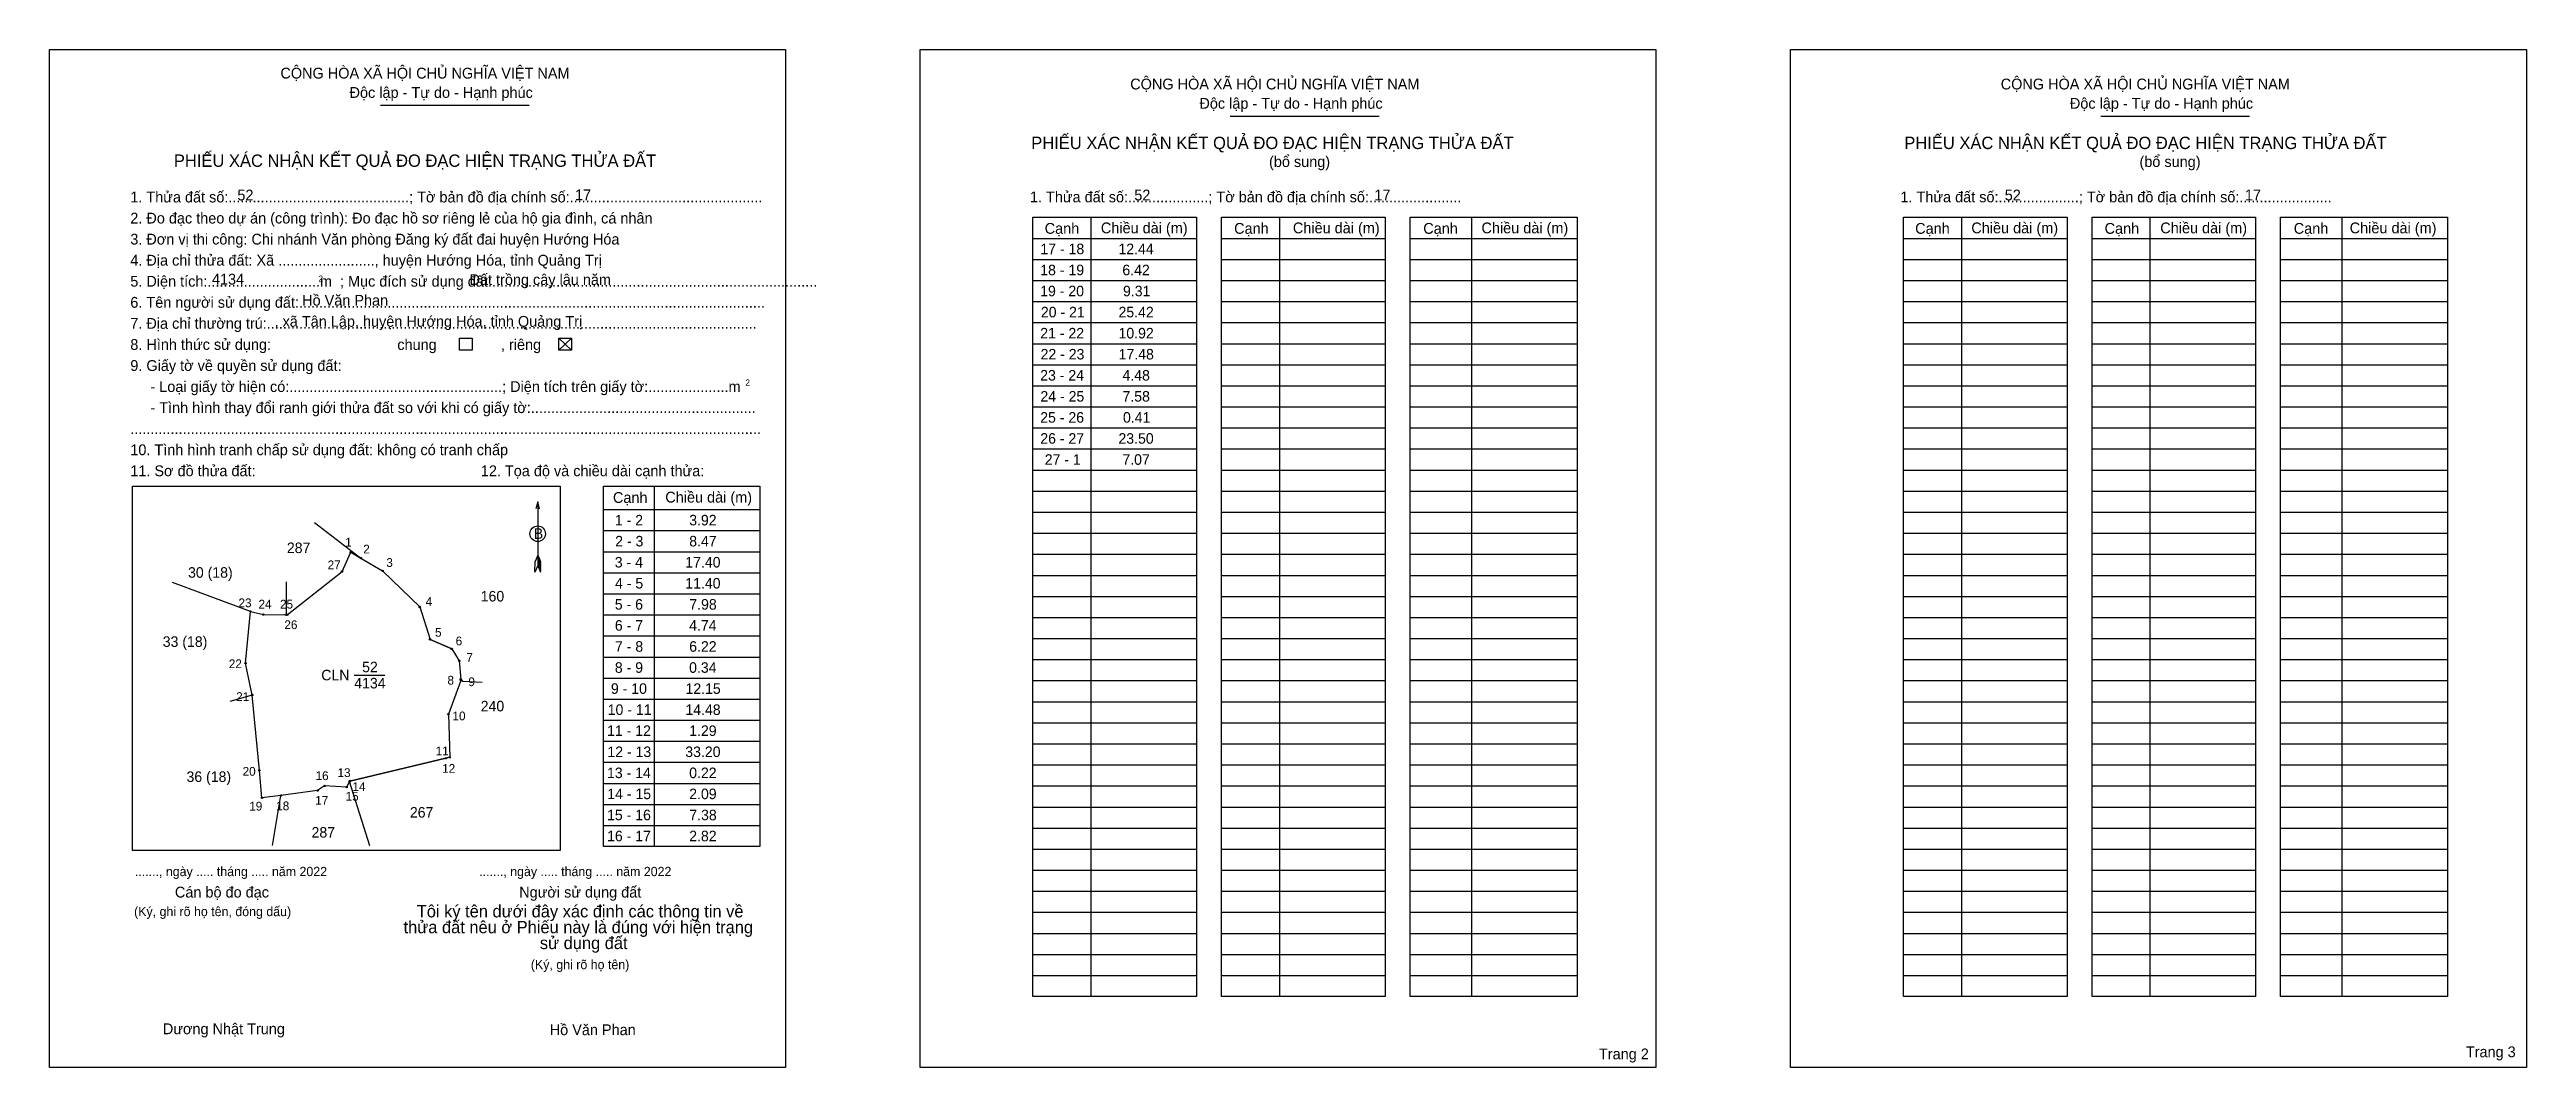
# Model space of a CAD drawing. Extents: x 544921 to 545753, y 1836643 to 1836985.
import ezdxf

# ---------------------------------------------------------------- set-up
doc = ezdxf.new("R2010")
doc.units = 0
for name, color, linetype in [('Level 1', 7, 'Continuous'), ('Level 10', 7, 'Continuous'), ('Level 11', 7, 'Continuous'), ('Level 13', 7, 'Continuous'), ('Level 2', 7, 'Continuous'), ('Level 25', 7, 'Continuous'), ('Level 48', 7, 'Continuous'), ('Level 50', 7, 'Continuous'), ('Level 52', 7, 'Continuous'), ('Level 55', 7, 'Continuous'), ('Level 6', 7, 'Continuous'), ('Level 9', 7, 'Continuous')]:
    doc.layers.add(name, color=color, linetype=linetype)

msp = doc.modelspace()

# ---------------------------------------------------------------- linework, layer by layer
at = {"layer": 'Level 1'}
for p, q in [((544920.56, 1836984.88), (544920.56, 1836984.88)), ((545213, 1836984.88), (545213, 1836984.88)), ((545031.73, 1836966.16), (545081.73, 1836966.16)), ((545317.24, 1836962.51), (545367.24, 1836962.51)), ((545609.69, 1836962.51), (545659.69, 1836962.51)), ((545250.96, 1836921.43), (545305.92, 1836921.43)), ((545270.42, 1836928.51), (545270.42, 1836666.71)), ((545314.31, 1836921.43), (545369.26, 1836921.43)), ((545333.77, 1836928.51), (545333.77, 1836666.71)), ((545377.66, 1836921.43), (545433.79, 1836921.43)), ((545398.29, 1836928.51), (545398.29, 1836666.71)), ((545543.41, 1836921.43), (545598.37, 1836921.43)), ((545562.87, 1836928.51), (545562.87, 1836666.71)), ((545606.76, 1836921.43), (545661.72, 1836921.43)), ((545626.22, 1836928.51), (545626.22, 1836666.71)), ((545670.11, 1836921.43), (545726.24, 1836921.43)), ((545690.74, 1836928.51), (545690.74, 1836666.71)), ((545250.96, 1836914.36), (545305.92, 1836914.36)), ((545314.31, 1836914.36), (545369.26, 1836914.36)), ((545377.66, 1836914.36), (545433.79, 1836914.36)), ((545543.41, 1836914.36), (545598.37, 1836914.36)), ((545606.76, 1836914.36), (545661.72, 1836914.36)), ((545670.11, 1836914.36), (545726.24, 1836914.36)), ((545250.96, 1836907.28), (545305.92, 1836907.28)), ((545314.31, 1836907.28), (545369.26, 1836907.28)), ((545377.66, 1836907.28), (545433.79, 1836907.28)), ((545543.41, 1836907.28), (545598.37, 1836907.28)), ((545606.76, 1836907.28), (545661.72, 1836907.28)), ((545670.11, 1836907.28), (545726.24, 1836907.28)), ((545250.96, 1836900.21), (545305.92, 1836900.21)), ((545314.31, 1836900.21), (545369.26, 1836900.21)), ((545377.66, 1836900.21), (545433.79, 1836900.21)), ((545543.41, 1836900.21), (545598.37, 1836900.21)), ((545606.76, 1836900.21), (545661.72, 1836900.21)), ((545670.11, 1836900.21), (545726.24, 1836900.21)), ((545091.66, 1836887.89), (545095.9, 1836883.93)), ((545091.66, 1836883.93), (545095.9, 1836887.89)), ((545250.96, 1836893.13), (545305.92, 1836893.13)), ((545314.31, 1836893.13), (545369.26, 1836893.13)), ((545377.66, 1836893.13), (545433.79, 1836893.13)), ((545543.41, 1836893.13), (545598.37, 1836893.13)), ((545606.76, 1836893.13), (545661.72, 1836893.13)), ((545670.11, 1836893.13), (545726.24, 1836893.13)), ((545250.96, 1836886.06), (545305.92, 1836886.06)), ((545314.31, 1836886.06), (545369.26, 1836886.06)), ((545377.66, 1836886.06), (545433.79, 1836886.06)), ((545543.41, 1836886.06), (545598.37, 1836886.06)), ((545606.76, 1836886.06), (545661.72, 1836886.06)), ((545670.11, 1836886.06), (545726.24, 1836886.06)), ((545250.96, 1836878.98), (545305.92, 1836878.98)), ((545250.96, 1836871.9), (545305.92, 1836871.9)), ((545314.31, 1836878.98), (545369.26, 1836878.98)), ((545314.31, 1836871.9), (545369.26, 1836871.9)), ((545377.66, 1836878.98), (545433.79, 1836878.98)), ((545377.66, 1836871.9), (545433.79, 1836871.9)), ((545543.41, 1836878.98), (545598.37, 1836878.98)), ((545543.41, 1836871.9), (545598.37, 1836871.9)), ((545606.76, 1836878.98), (545661.72, 1836878.98)), ((545606.76, 1836871.9), (545661.72, 1836871.9)), ((545670.11, 1836878.98), (545726.24, 1836878.98)), ((545670.11, 1836871.9), (545726.24, 1836871.9)), ((545250.96, 1836864.83), (545305.92, 1836864.83)), ((545314.31, 1836864.83), (545369.26, 1836864.83)), ((545377.66, 1836864.83), (545433.79, 1836864.83)), ((545543.41, 1836864.83), (545598.37, 1836864.83)), ((545606.76, 1836864.83), (545661.72, 1836864.83)), ((545670.11, 1836864.83), (545726.24, 1836864.83)), ((545250.96, 1836857.75), (545305.92, 1836857.75)), ((545314.31, 1836857.75), (545369.26, 1836857.75)), ((545377.66, 1836857.75), (545433.79, 1836857.75)), ((545543.41, 1836857.75), (545598.37, 1836857.75)), ((545606.76, 1836857.75), (545661.72, 1836857.75)), ((545670.11, 1836857.75), (545726.24, 1836857.75)), ((545250.96, 1836850.68), (545305.92, 1836850.68)), ((545314.31, 1836850.68), (545369.26, 1836850.68)), ((545377.66, 1836850.68), (545433.79, 1836850.68)), ((545543.41, 1836850.68), (545598.37, 1836850.68)), ((545606.76, 1836850.68), (545661.72, 1836850.68)), ((545670.11, 1836850.68), (545726.24, 1836850.68)), ((544948.4, 1836838.19), (544948.4, 1836838.19)), ((545123.65, 1836838.22), (545123.65, 1836717.11)), ((545250.96, 1836843.6), (545305.92, 1836843.6)), ((545314.31, 1836843.6), (545369.26, 1836843.6)), ((545377.66, 1836843.6), (545433.79, 1836843.6)), ((545543.41, 1836843.6), (545598.37, 1836843.6)), ((545606.76, 1836843.6), (545661.72, 1836843.6)), ((545670.11, 1836843.6), (545726.24, 1836843.6)), ((545084.56, 1836832.9), (545084.56, 1836811.49)), ((545106.67, 1836830.32), (545159.15, 1836830.32)), ((545250.96, 1836836.53), (545305.92, 1836836.53)), ((545250.96, 1836829.45), (545305.92, 1836829.45)), ((545314.31, 1836836.53), (545369.26, 1836836.53)), ((545314.31, 1836829.45), (545369.26, 1836829.45)), ((545377.66, 1836836.53), (545433.79, 1836836.53)), ((545377.66, 1836829.45), (545433.79, 1836829.45)), ((545543.41, 1836836.53), (545598.37, 1836836.53)), ((545543.41, 1836829.45), (545598.37, 1836829.45)), ((545606.76, 1836836.53), (545661.72, 1836836.53)), ((545606.76, 1836829.45), (545661.72, 1836829.45)), ((545670.11, 1836836.53), (545726.24, 1836836.53)), ((545670.11, 1836829.45), (545726.24, 1836829.45)), ((545106.67, 1836823.24), (545159.15, 1836823.24)), ((545250.96, 1836822.37), (545305.92, 1836822.37)), ((545314.31, 1836822.37), (545369.26, 1836822.37)), ((545377.66, 1836822.37), (545433.79, 1836822.37)), ((545543.41, 1836822.37), (545598.37, 1836822.37)), ((545606.76, 1836822.37), (545661.72, 1836822.37)), ((545670.11, 1836822.37), (545726.24, 1836822.37)), ((545083.61, 1836809.31), (545083.66, 1836812.85)), ((545084.56, 1836815.03), (545083.66, 1836812.85)), ((545084.56, 1836815.03), (545085.46, 1836812.85)), ((545084.56, 1836814.72), (545085.46, 1836812.53)), ((545084.56, 1836814.42), (545085.46, 1836812.22)), ((545084.56, 1836814.11), (545085.48, 1836811.9)), ((545084.56, 1836813.79), (545085.48, 1836811.59)), ((545084.56, 1836813.48), (545085.48, 1836811.27)), ((545084.56, 1836813.18), (545085.48, 1836810.95)), ((545084.56, 1836812.87), (545085.49, 1836810.63)), ((545085.5, 1836809.31), (545085.46, 1836812.85)), ((545106.67, 1836816.17), (545159.15, 1836816.17)), ((545250.96, 1836815.3), (545305.92, 1836815.3)), ((545314.31, 1836815.3), (545369.26, 1836815.3)), ((545377.66, 1836815.3), (545433.79, 1836815.3)), ((545543.41, 1836815.3), (545598.37, 1836815.3)), ((545606.76, 1836815.3), (545661.72, 1836815.3)), ((545670.11, 1836815.3), (545726.24, 1836815.3)), ((545084.56, 1836811.49), (545083.61, 1836809.31)), ((545084.56, 1836812.56), (545085.49, 1836810.31)), ((545084.56, 1836812.26), (545085.49, 1836809.99)), ((545084.56, 1836811.95), (545085.5, 1836809.69)), ((545084.56, 1836811.49), (545085.5, 1836809.31)), ((545106.67, 1836809.09), (545159.15, 1836809.09)), ((545250.96, 1836808.22), (545305.92, 1836808.22)), ((545314.31, 1836808.22), (545369.26, 1836808.22)), ((545377.66, 1836808.22), (545433.79, 1836808.22)), ((545543.41, 1836808.22), (545598.37, 1836808.22)), ((545606.76, 1836808.22), (545661.72, 1836808.22)), ((545670.11, 1836808.22), (545726.24, 1836808.22)), ((545106.67, 1836802.02), (545159.15, 1836802.02)), ((545250.96, 1836801.15), (545305.92, 1836801.15)), ((545314.31, 1836801.15), (545369.26, 1836801.15)), ((545377.66, 1836801.15), (545433.79, 1836801.15)), ((545543.41, 1836801.15), (545598.37, 1836801.15)), ((545606.76, 1836801.15), (545661.72, 1836801.15)), ((545670.11, 1836801.15), (545726.24, 1836801.15)), ((545106.67, 1836794.94), (545159.15, 1836794.94)), ((545106.67, 1836787.87), (545159.15, 1836787.87)), ((545250.96, 1836794.07), (545305.92, 1836794.07)), ((545314.31, 1836794.07), (545369.26, 1836794.07)), ((545377.66, 1836794.07), (545433.79, 1836794.07)), ((545543.41, 1836794.07), (545598.37, 1836794.07)), ((545606.76, 1836794.07), (545661.72, 1836794.07)), ((545670.11, 1836794.07), (545726.24, 1836794.07)), ((545106.67, 1836780.79), (545159.15, 1836780.79)), ((545250.96, 1836787), (545305.92, 1836787)), ((545250.96, 1836779.92), (545305.92, 1836779.92)), ((545314.31, 1836787), (545369.26, 1836787)), ((545314.31, 1836779.92), (545369.26, 1836779.92)), ((545377.66, 1836787), (545433.79, 1836787)), ((545377.66, 1836779.92), (545433.79, 1836779.92)), ((545543.41, 1836787), (545598.37, 1836787)), ((545543.41, 1836779.92), (545598.37, 1836779.92)), ((545606.76, 1836787), (545661.72, 1836787)), ((545606.76, 1836779.92), (545661.72, 1836779.92)), ((545670.11, 1836787), (545726.24, 1836787)), ((545670.11, 1836779.92), (545726.24, 1836779.92)), ((545106.67, 1836773.71), (545159.15, 1836773.71)), ((545250.96, 1836772.84), (545305.92, 1836772.84)), ((545314.31, 1836772.84), (545369.26, 1836772.84)), ((545377.66, 1836772.84), (545433.79, 1836772.84)), ((545543.41, 1836772.84), (545598.37, 1836772.84)), ((545606.76, 1836772.84), (545661.72, 1836772.84)), ((545670.11, 1836772.84), (545726.24, 1836772.84)), ((545106.67, 1836766.64), (545159.15, 1836766.64)), ((545250.96, 1836765.77), (545305.92, 1836765.77)), ((545314.31, 1836765.77), (545369.26, 1836765.77)), ((545377.66, 1836765.77), (545433.79, 1836765.77)), ((545543.41, 1836765.77), (545598.37, 1836765.77)), ((545606.76, 1836765.77), (545661.72, 1836765.77)), ((545670.11, 1836765.77), (545726.24, 1836765.77)), ((545106.67, 1836759.56), (545159.15, 1836759.56)), ((545250.96, 1836758.69), (545305.92, 1836758.69)), ((545314.31, 1836758.69), (545369.26, 1836758.69)), ((545377.66, 1836758.69), (545433.79, 1836758.69)), ((545543.41, 1836758.69), (545598.37, 1836758.69)), ((545606.76, 1836758.69), (545661.72, 1836758.69)), ((545670.11, 1836758.69), (545726.24, 1836758.69)), ((545106.67, 1836752.49), (545159.15, 1836752.49)), ((545250.96, 1836751.62), (545305.92, 1836751.62)), ((545314.31, 1836751.62), (545369.26, 1836751.62)), ((545377.66, 1836751.62), (545433.79, 1836751.62)), ((545543.41, 1836751.62), (545598.37, 1836751.62)), ((545606.76, 1836751.62), (545661.72, 1836751.62)), ((545670.11, 1836751.62), (545726.24, 1836751.62)), ((545106.67, 1836745.41), (545159.15, 1836745.41)), ((545106.67, 1836738.34), (545159.15, 1836738.34)), ((545250.96, 1836744.54), (545305.92, 1836744.54)), ((545314.31, 1836744.54), (545369.26, 1836744.54)), ((545377.66, 1836744.54), (545433.79, 1836744.54)), ((545543.41, 1836744.54), (545598.37, 1836744.54)), ((545606.76, 1836744.54), (545661.72, 1836744.54)), ((545670.11, 1836744.54), (545726.24, 1836744.54)), ((545106.67, 1836731.26), (545159.15, 1836731.26)), ((545250.96, 1836737.47), (545305.92, 1836737.47)), ((545250.96, 1836730.39), (545305.92, 1836730.39)), ((545314.31, 1836737.47), (545369.26, 1836737.47)), ((545314.31, 1836730.39), (545369.26, 1836730.39)), ((545377.66, 1836737.47), (545433.79, 1836737.47)), ((545377.66, 1836730.39), (545433.79, 1836730.39)), ((545543.41, 1836737.47), (545598.37, 1836737.47)), ((545543.41, 1836730.39), (545598.37, 1836730.39)), ((545606.76, 1836737.47), (545661.72, 1836737.47)), ((545606.76, 1836730.39), (545661.72, 1836730.39)), ((545670.11, 1836737.47), (545726.24, 1836737.47)), ((545670.11, 1836730.39), (545726.24, 1836730.39)), ((545106.67, 1836724.18), (545159.15, 1836724.18)), ((545250.96, 1836723.31), (545305.92, 1836723.31)), ((545314.31, 1836723.31), (545369.26, 1836723.31)), ((545377.66, 1836723.31), (545433.79, 1836723.31)), ((545543.41, 1836723.31), (545598.37, 1836723.31)), ((545606.76, 1836723.31), (545661.72, 1836723.31)), ((545670.11, 1836723.31), (545726.24, 1836723.31)), ((545092.12, 1836715.75), (545092.12, 1836715.75)), ((545250.96, 1836716.24), (545305.92, 1836716.24)), ((545314.31, 1836716.24), (545369.26, 1836716.24)), ((545377.66, 1836716.24), (545433.79, 1836716.24)), ((545543.41, 1836716.24), (545598.37, 1836716.24)), ((545606.76, 1836716.24), (545661.72, 1836716.24)), ((545670.11, 1836716.24), (545726.24, 1836716.24)), ((545250.96, 1836709.16), (545305.92, 1836709.16)), ((545314.31, 1836709.16), (545369.26, 1836709.16)), ((545377.66, 1836709.16), (545433.79, 1836709.16)), ((545543.41, 1836709.16), (545598.37, 1836709.16)), ((545606.76, 1836709.16), (545661.72, 1836709.16)), ((545670.11, 1836709.16), (545726.24, 1836709.16)), ((545250.96, 1836702.09), (545305.92, 1836702.09)), ((545314.31, 1836702.09), (545369.26, 1836702.09)), ((545377.66, 1836702.09), (545433.79, 1836702.09)), ((545543.41, 1836702.09), (545598.37, 1836702.09)), ((545606.76, 1836702.09), (545661.72, 1836702.09)), ((545670.11, 1836702.09), (545726.24, 1836702.09)), ((545250.96, 1836695.01), (545305.92, 1836695.01)), ((545314.31, 1836695.01), (545369.26, 1836695.01)), ((545377.66, 1836695.01), (545433.79, 1836695.01)), ((545543.41, 1836695.01), (545598.37, 1836695.01)), ((545606.76, 1836695.01), (545661.72, 1836695.01)), ((545670.11, 1836695.01), (545726.24, 1836695.01)), ((545250.96, 1836687.94), (545305.92, 1836687.94)), ((545250.96, 1836680.86), (545305.92, 1836680.86)), ((545314.31, 1836687.94), (545369.26, 1836687.94)), ((545314.31, 1836680.86), (545369.26, 1836680.86)), ((545377.66, 1836687.94), (545433.79, 1836687.94)), ((545377.66, 1836680.86), (545433.79, 1836680.86)), ((545543.41, 1836687.94), (545598.37, 1836687.94)), ((545543.41, 1836680.86), (545598.37, 1836680.86)), ((545606.76, 1836687.94), (545661.72, 1836687.94)), ((545606.76, 1836680.86), (545661.72, 1836680.86)), ((545670.11, 1836687.94), (545726.24, 1836687.94)), ((545670.11, 1836680.86), (545726.24, 1836680.86)), ((545250.96, 1836673.78), (545305.92, 1836673.78)), ((545314.31, 1836673.78), (545369.26, 1836673.78)), ((545377.66, 1836673.78), (545433.79, 1836673.78)), ((545543.41, 1836673.78), (545598.37, 1836673.78)), ((545606.76, 1836673.78), (545661.72, 1836673.78)), ((545670.11, 1836673.78), (545726.24, 1836673.78)), ((545167.82, 1836642.89), (545167.82, 1836642.89)), ((545460.26, 1836642.89), (545460.26, 1836642.89))]:
    msp.add_line(p, q, dxfattribs=at)
for points in [[(545250.96, 1836928.51), (545305.92, 1836928.51), (545305.92, 1836666.71), (545250.96, 1836666.71)], [(545314.31, 1836928.51), (545369.26, 1836928.51), (545369.26, 1836666.71), (545314.31, 1836666.71)], [(545377.66, 1836928.51), (545433.79, 1836928.51), (545433.79, 1836666.71), (545377.66, 1836666.71)], [(545543.41, 1836928.51), (545598.37, 1836928.51), (545598.37, 1836666.71), (545543.41, 1836666.71)], [(545606.76, 1836928.51), (545661.72, 1836928.51), (545661.72, 1836666.71), (545606.76, 1836666.71)], [(545670.11, 1836928.51), (545726.24, 1836928.51), (545726.24, 1836666.71), (545670.11, 1836666.71)], [(544948.4, 1836838.19), (545092.12, 1836838.19), (545092.12, 1836715.75), (544948.4, 1836715.75)], [(545106.67, 1836838.22), (545159.15, 1836838.22), (545159.15, 1836717.11), (545106.67, 1836717.11)]]:
    msp.add_lwpolyline(points, close=True, dxfattribs=at)
msp.add_lwpolyline([(545085.17, 1836830.62), (545084.56, 1836832.9), (545083.94, 1836830.62)], dxfattribs=at)
msp.add_circle((545084.56, 1836822.2), 2.61, dxfattribs=at)
at = {"layer": 'Level 10'}
msp.add_lwpolyline([(544986.41, 1836778.71), (544988.07, 1836796.11), (544992.42, 1836795.04), (545000, 1836794.98), (545000.41, 1836794.98), (545018.84, 1836809.56), (545021.77, 1836815.99), (545025.15, 1836814), (545032.45, 1836809.7), (545044.94, 1836797.59), (545048.38, 1836786.72), (545055.68, 1836783.5), (545058.2, 1836779.48), (545058.73, 1836773.28), (545058.76, 1836772.95), (545054.54, 1836761.56), (545055, 1836747.09), (545053.75, 1836746.79), (545021.45, 1836739.12), (545021.35, 1836738.93), (545020.34, 1836737.1), (545012.97, 1836737.5), (545010.63, 1836735.92), (544998.29, 1836734.28), (544991.93, 1836733.44), (544991.05, 1836742.71), (544988.66, 1836768.02)], close=True, dxfattribs=at)
at = {"layer": 'Level 11'}
for centre in [(545021.77, 1836815.99), (545025.15, 1836814), (545018.84, 1836809.56), (545032.45, 1836809.7), (544988.07, 1836796.11), (545044.94, 1836797.59), (544992.42, 1836795.04), (545000, 1836794.98), (545000.41, 1836794.98), (545048.38, 1836786.72), (545055.68, 1836783.5), (545058.2, 1836779.48), (544986.41, 1836778.71), (544986.41, 1836778.71), (545058.73, 1836773.28), (545058.76, 1836772.95), (544988.66, 1836768.02), (545054.54, 1836761.56), (545053.75, 1836746.79), (545055, 1836747.09), (544991.05, 1836742.71), (545021.35, 1836738.93), (545021.45, 1836739.12), (544991.93, 1836733.44), (544998.29, 1836734.28), (545010.63, 1836735.92), (545012.97, 1836737.5), (545020.34, 1836737.1)]:
    msp.add_circle(centre, 0.236, dxfattribs=at)
at = {"layer": 'Level 2'}
for points in [[(544920.55, 1836984.88), (545167.82, 1836984.88), (545167.82, 1836642.89), (544920.55, 1836642.89)], [(545213, 1836984.88), (545460.26, 1836984.88), (545460.26, 1836642.89), (545213, 1836642.89)], [(545505.46, 1836984.88), (545752.72, 1836984.88), (545752.72, 1836642.89), (545505.46, 1836642.89)]]:
    msp.add_lwpolyline(points, close=True, dxfattribs=at)
at = {"layer": 'Level 25'}
for p, q in [((545055.68, 1836783.5), (545048.38, 1836786.72)), ((545021.45, 1836739.12), (545053.75, 1836746.79)), ((545021.35, 1836738.93), (545021.45, 1836739.12))]:
    msp.add_line(p, q, dxfattribs=at)
at = {"layer": 'Level 50'}
for points in [[(545058.25, 1836887.89), (545062.49, 1836887.89), (545062.49, 1836883.93), (545058.25, 1836883.93)], [(545091.66, 1836887.89), (545095.9, 1836887.89), (545095.9, 1836883.93), (545091.66, 1836883.93)]]:
    msp.add_lwpolyline(points, close=True, dxfattribs=at)
at = {"layer": 'Level 9'}
for p, q in [((545009.59, 1836825.98), (545024.17, 1836814.83)), ((545024.17, 1836814.83), (545025.15, 1836814)), ((544988.07, 1836796.11), (544961.87, 1836805.87)), ((545000, 1836806), (545000, 1836794.98)), ((545022.93, 1836774.72), (545033.21, 1836774.72)), ((545058.73, 1836773.28), (545059.38, 1836772.71)), ((545059.38, 1836772.71), (545065.87, 1836772.39)), ((544988.66, 1836768.02), (544981.08, 1836765.81)), ((545028.12, 1836717.39), (545021.35, 1836738.93)), ((544995.47, 1836717.47), (544998.29, 1836734.28))]:
    msp.add_line(p, q, dxfattribs=at)

# ---------------------------------------------------------------- texts
at = {"layer": 'Level 1'}
for s, height, p in [('CỘNG HÒA XÃ HỘI CHỦ NGHĨA VIỆT NAM', 3.632, (544998.12, 1836975.13)), ('Độc lập - Tự do - Hạnh phúc', 3.632, (545021.35, 1836968.64)), ('CỘNG HÒA XÃ HỘI CHỦ NGHĨA VIỆT NAM', 3.632, (545283.63, 1836971.47)), ('CỘNG HÒA XÃ HỘI CHỦ NGHĨA VIỆT NAM', 3.632, (545576.08, 1836971.47)), ('Độc lập - Tự do - Hạnh phúc', 3.632, (545306.87, 1836964.99)), ('Độc lập - Tự do - Hạnh phúc', 3.632, (545599.32, 1836964.99)), ('PHIẾU XÁC NHẬN KẾT QUẢ ĐO ĐẠC HIỆN TRẠNG THỬA ĐẤT', 4.1513, (545250.38, 1836951.44)), ('PHIẾU XÁC NHẬN KẾT QUẢ ĐO ĐẠC HIỆN TRẠNG THỬA ĐẤT', 4.1513, (545543.69, 1836951.44)), ('PHIẾU XÁC NHẬN KẾT QUẢ ĐO ĐẠC HIỆN TRẠNG THỬA ĐẤT', 4.1513, (544962.33, 1836945.47)), ('(bổ sung)', 3.632, (545330.26, 1836945.41)), ('(bổ sung)', 3.632, (545622.71, 1836945.41)), ('2. Đo đạc theo dự án (công trình): Đo đạc hồ sơ riêng lẻ của hộ gia đình, cá nhân', 3.632, (544947.69, 1836926.43)), ('1. Thửa đất số:.............................................; Tờ bản đồ địa chính số:................................................', 3.63199, (544947.69, 1836933.51)), ('1. Thửa đất số:....................; Tờ bản đồ địa chính số:.......................', 3.632, (545249.94, 1836933.55)), ('1. Thửa đất số:....................; Tờ bản đồ địa chính số:.......................', 3.632, (545542.39, 1836933.55)), ('3. Đơn vị thi công: Chi nhánh Văn phòng Đăng ký đất đai huyện Hướng Hóa', 3.632, (544947.69, 1836919.36)), ('Cạnh', 3.632, (545254.89, 1836922.97)), ('Chiều dài (m)', 3.632, (545273.76, 1836923.14)), ('Cạnh', 3.632, (545318.54, 1836922.97)), ('Chiều dài (m)', 3.632, (545338.28, 1836923.14)), ('Cạnh', 3.632, (545382.08, 1836922.97)), ('Chiều dài (m)', 3.632, (545401.63, 1836923.14)), ('Cạnh', 3.632, (545547.35, 1836922.97)), ('Chiều dài (m)', 3.632, (545566.21, 1836923.14)), ('Cạnh', 3.632, (545610.99, 1836922.97)), ('Chiều dài (m)', 3.632, (545629.69, 1836923.14)), ('Cạnh', 3.632, (545674.53, 1836922.97)), ('Chiều dài (m)', 3.632, (545693.33, 1836923.14)), ('4. Địa chỉ thửa đất: Xã ........................, huyện Hướng Hóa, tỉnh Quảng Trị', 3.632, (544947.69, 1836912.28)), ('5. Diện tích:............................m  ; Mục đích sử dụng đất:.................................................................................', 3.63199, (544947.69, 1836905.21)), ('2', 2.08, (545010.9, 1836906.86)), ('6. Tên người sử dụng đất:....................................................................................................................', 3.63199, (544947.69, 1836898.13)), ('7. Địa chỉ thường trú:..........................................................................................................................', 3.63199, (544947.69, 1836891.06)), ('chung                , riêng', 3.632, (545037.39, 1836883.95)), ('9. Giấy tờ về quyền sử dụng đất:', 3.632, (544947.69, 1836876.9)), ('     - Loại giấy tờ hiện có:.....................................................; Diện tích trên giấy tờ:....................m', 3.63199, (544947.69, 1836869.83)), ('2', 2.08, (545154.34, 1836871.95)), ('     - Tình hình thay đổi ranh giới thửa đất so với khi có giấy tờ:........................................................', 3.63199, (544947.69, 1836862.75)), ('.............................................................................................................................................................', 3.63199, (544947.69, 1836855.68)), ('10. Tình hình tranh chấp sử dụng đất: không có tranh chấp', 3.632, (544947.69, 1836848.6)), ('11. Sơ đồ thửa đất:', 3.632, (544947.69, 1836841.53)), ('12. Tọa độ và chiều dài cạnh thửa:', 3.632, (545065.45, 1836841.53)), ('Cạnh', 3.632, (545109.85, 1836832.56)), ('Chiều dài (m)', 3.632, (545127.43, 1836832.68)), ('B', 3.54, (545083.25, 1836820.48)), ('......., ngày ..... tháng ..... năm 2022', 3.1133, (544949.23, 1836707.17)), ('......., ngày ..... tháng ..... năm 2022', 3.1133, (545064.91, 1836707.17)), ('(Ký, ghi rõ họ tên, đóng dấu)', 3.1133, (544948.96, 1836693.73)), ('Cán bộ đo đạc', 3.632, (544962.68, 1836699.98)), ('Tôi ký tên dưới đây xác định các thông tin về', 4.1273, (545043.92, 1836693.31)), ('Người sử dụng đất', 3.632, (545078.35, 1836699.98)), ('thửa đất nêu ở Phiếu này là đúng với hiện trạng', 4.1273, (545039.5, 1836687.98)), ('sử dụng đất', 4.1273, (545085.29, 1836682.66)), ('(Ký, ghi rõ họ tên)', 3.1133, (545082.25, 1836675.91)), ('Dương Nhật Trung', 3.632, (544958.63, 1836654.06)), ('Trang 2', 3.632, (545441.12, 1836645.62)), ('Trang 3', 3.632, (545732.35, 1836646.33))]:
    msp.add_text(s, height=height, dxfattribs=at).set_placement(p)
at = {"layer": 'Level 13'}
for s, p in [('CLN', (545011.85, 1836772.95)), ('4134', (545022.93, 1836770.24)), ('52', (545025.57, 1836775.66))]:
    msp.add_text(s, height=3.538, dxfattribs=at).set_placement(p)
at = {"layer": 'Level 48'}
msp.add_text('8. Hình thức sử dụng:', height=3.6321, dxfattribs=at).set_placement((544947.69, 1836883.98))
at = {"layer": 'Level 52'}
for s, p in [('17 - 18', (545253.44, 1836916.13)), ('12.44', (545279.67, 1836916.13)), ('19 - 20', (545253.38, 1836901.98)), ('18 - 19', (545253.4, 1836909.05)), ('6.42', (545280.99, 1836909.05)), ('9.31', (545281.2, 1836901.98)), ('20 - 21', (545253.61, 1836894.9)), ('25.42', (545279.69, 1836894.9)), ('21 - 22', (545253.4, 1836887.82)), ('10.92', (545279.69, 1836887.82)), ('22 - 23', (545253.51, 1836880.75)), ('17.48', (545279.73, 1836880.75)), ('23 - 24', (545253.38, 1836873.67)), ('4.48', (545281.03, 1836873.67)), ('25 - 26', (545253.39, 1836859.52)), ('24 - 25', (545253.46, 1836866.6)), ('7.58', (545281.03, 1836866.6)), ('0.41', (545281.2, 1836859.52)), ('26 - 27', (545253.41, 1836852.45)), ('23.50', (545279.67, 1836852.45)), ('27 - 1', (545254.92, 1836845.37)), ('7.07', (545281, 1836845.37)), ('2 - 3', (545110.59, 1836817.94)), ('1 - 2', (545110.48, 1836825.01)), ('3.92', (545135.46, 1836825.01)), ('8.47', (545135.47, 1836817.94)), ('287', (545000.29, 1836815.71)), ('3 - 4', (545110.46, 1836810.86)), ('17.40', (545134.14, 1836810.86)), ('30 (18)', (544967.09, 1836807.42)), ('4 - 5', (545110.54, 1836803.79)), ('11.40', (545134.14, 1836803.79)), ('160', (545065.41, 1836799.44)), ('5 - 6', (545110.47, 1836796.71)), ('7.98', (545135.5, 1836796.71)), ('33 (18)', (544958.59, 1836784.19)), ('6 - 7', (545110.49, 1836789.63)), ('4.74', (545135.44, 1836789.63)), ('7 - 8', (545110.52, 1836782.56)), ('6.22', (545135.46, 1836782.56)), ('9 - 10', (545109.16, 1836768.41)), ('8 - 9', (545110.48, 1836775.48)), ('12.15', (545134.22, 1836768.41)), ('0.34', (545135.44, 1836775.48)), ('240', (545065.41, 1836762.52)), ('10 - 11', (545108.08, 1836761.33)), ('14.48', (545134.19, 1836761.33)), ('11 - 12', (545107.86, 1836754.26)), ('1.29', (545135.46, 1836754.26)), ('12 - 13', (545107.97, 1836747.18)), ('33.20', (545134.14, 1836747.18)), ('36 (18)', (544966.57, 1836738.81)), ('13 - 14', (545107.85, 1836740.1)), ('0.22', (545135.46, 1836740.1)), ('267', (545041.62, 1836726.83)), ('14 - 15', (545107.93, 1836733.03)), ('2.09', (545135.46, 1836733.03)), ('287', (545008.58, 1836720.12)), ('15 - 16', (545107.86, 1836725.95)), ('16 - 17', (545107.87, 1836718.88)), ('2.82', (545135.46, 1836718.88)), ('7.38', (545135.5, 1836725.95))]:
    msp.add_text(s, height=3.538, dxfattribs=at).set_placement(p)
at = {"layer": 'Level 55'}
for s, p in [('1', (545021.74, 1836815.99)), ('2', (545025.11, 1836814)), ('27', (545018.76, 1836809.56)), ('3', (545032.41, 1836809.7)), ('23', (544987.99, 1836796.11)), ('4', (545044.9, 1836797.59)), ('24', (544992.34, 1836795.04)), ('25', (544999.92, 1836794.98)), ('26', (545000.33, 1836794.98)), ('5', (545048.34, 1836786.72)), ('6', (545055.64, 1836783.5)), ('7', (545058.16, 1836779.48)), ('22', (544986.33, 1836778.71)), ('8', (545058.69, 1836773.28)), ('9', (545058.72, 1836772.95)), ('21', (544988.58, 1836768.02)), ('10', (545054.46, 1836761.56)), ('12', (545053.66, 1836746.79)), ('11', (545054.92, 1836747.09)), ('20', (544990.97, 1836742.71)), ('14', (545021.26, 1836738.93)), ('13', (545021.37, 1836739.12)), ('19', (544991.85, 1836733.44)), ('18', (544998.21, 1836734.28)), ('17', (545010.55, 1836735.92)), ('16', (545012.89, 1836737.5)), ('15', (545020.26, 1836737.1))]:
    msp.add_text(s, height=0.118, dxfattribs=at).set_placement(p)
at = {"layer": 'Level 6'}
for s, height, p in [('52', 3.632, (544983.66, 1836934.18)), ('17', 3.632, (545097.08, 1836934.24)), ('52', 3.632, (545284.99, 1836934.18)), ('17', 3.632, (545365.66, 1836934.21)), ('52', 3.632, (545577.44, 1836934.18)), ('17', 3.632, (545658.12, 1836934.21)), ('4134', 3.632, (544975.12, 1836905.92)), ('Đất trồng cây lâu năm', 3.6322, (545061.66, 1836905.77)), ('Hồ Văn Phan', 3.6322, (545005.42, 1836898.82)), (', xã Tân Lập, huyện Hướng Hóa, tỉnh Quảng Trị', 3.6322, (544996.15, 1836891.73)), ('Hồ Văn Phan', 3.6322, (545088.6, 1836653.74))]:
    msp.add_text(s, height=height, dxfattribs=at).set_placement(p)
at = {"layer": 'Level 9'}
for s, height, p in [('27', 2.948, (545013.97, 1836810.27)), ('1', 2.95, (545019.88, 1836817.89)), ('2', 2.95, (545025.95, 1836815.57)), ('3', 2.95, (545033.69, 1836811.04)), ('23', 2.948, (544984.03, 1836797.52)), ('24', 2.948, (544990.76, 1836797.08)), ('25', 2.948, (544997.99, 1836797.05)), ('4', 2.95, (545046.94, 1836797.98)), ('26', 2.948, (544999.46, 1836790.16)), ('5', 2.95, (545050.07, 1836787.61)), ('22', 2.948, (544980.79, 1836777.04)), ('6', 2.95, (545056.99, 1836784.7)), ('7', 2.95, (545060.56, 1836779.13)), ('8', 2.95, (545054.24, 1836771.51)), ('9', 2.95, (545061.27, 1836771)), ('21', 2.948, (544983.25, 1836766.01)), ('10', 2.948, (545055.93, 1836759.52)), ('11', 2.948, (545050.28, 1836747.77)), ('20', 2.948, (544985.43, 1836740.9)), ('16', 2.948, (545009.93, 1836739.44)), ('13', 2.948, (545017.31, 1836740.46)), ('14', 2.948, (545022.34, 1836735.75)), ('12', 2.948, (545052.48, 1836741.88)), ('19', 2.948, (544987.64, 1836729.2)), ('18', 2.948, (544996.71, 1836729.3)), ('17', 2.948, (545009.81, 1836731.14)), ('15', 2.948, (545020.02, 1836732.53))]:
    msp.add_text(s, height=height, dxfattribs=at).set_placement(p)

doc.saveas('drawing.dxf')
